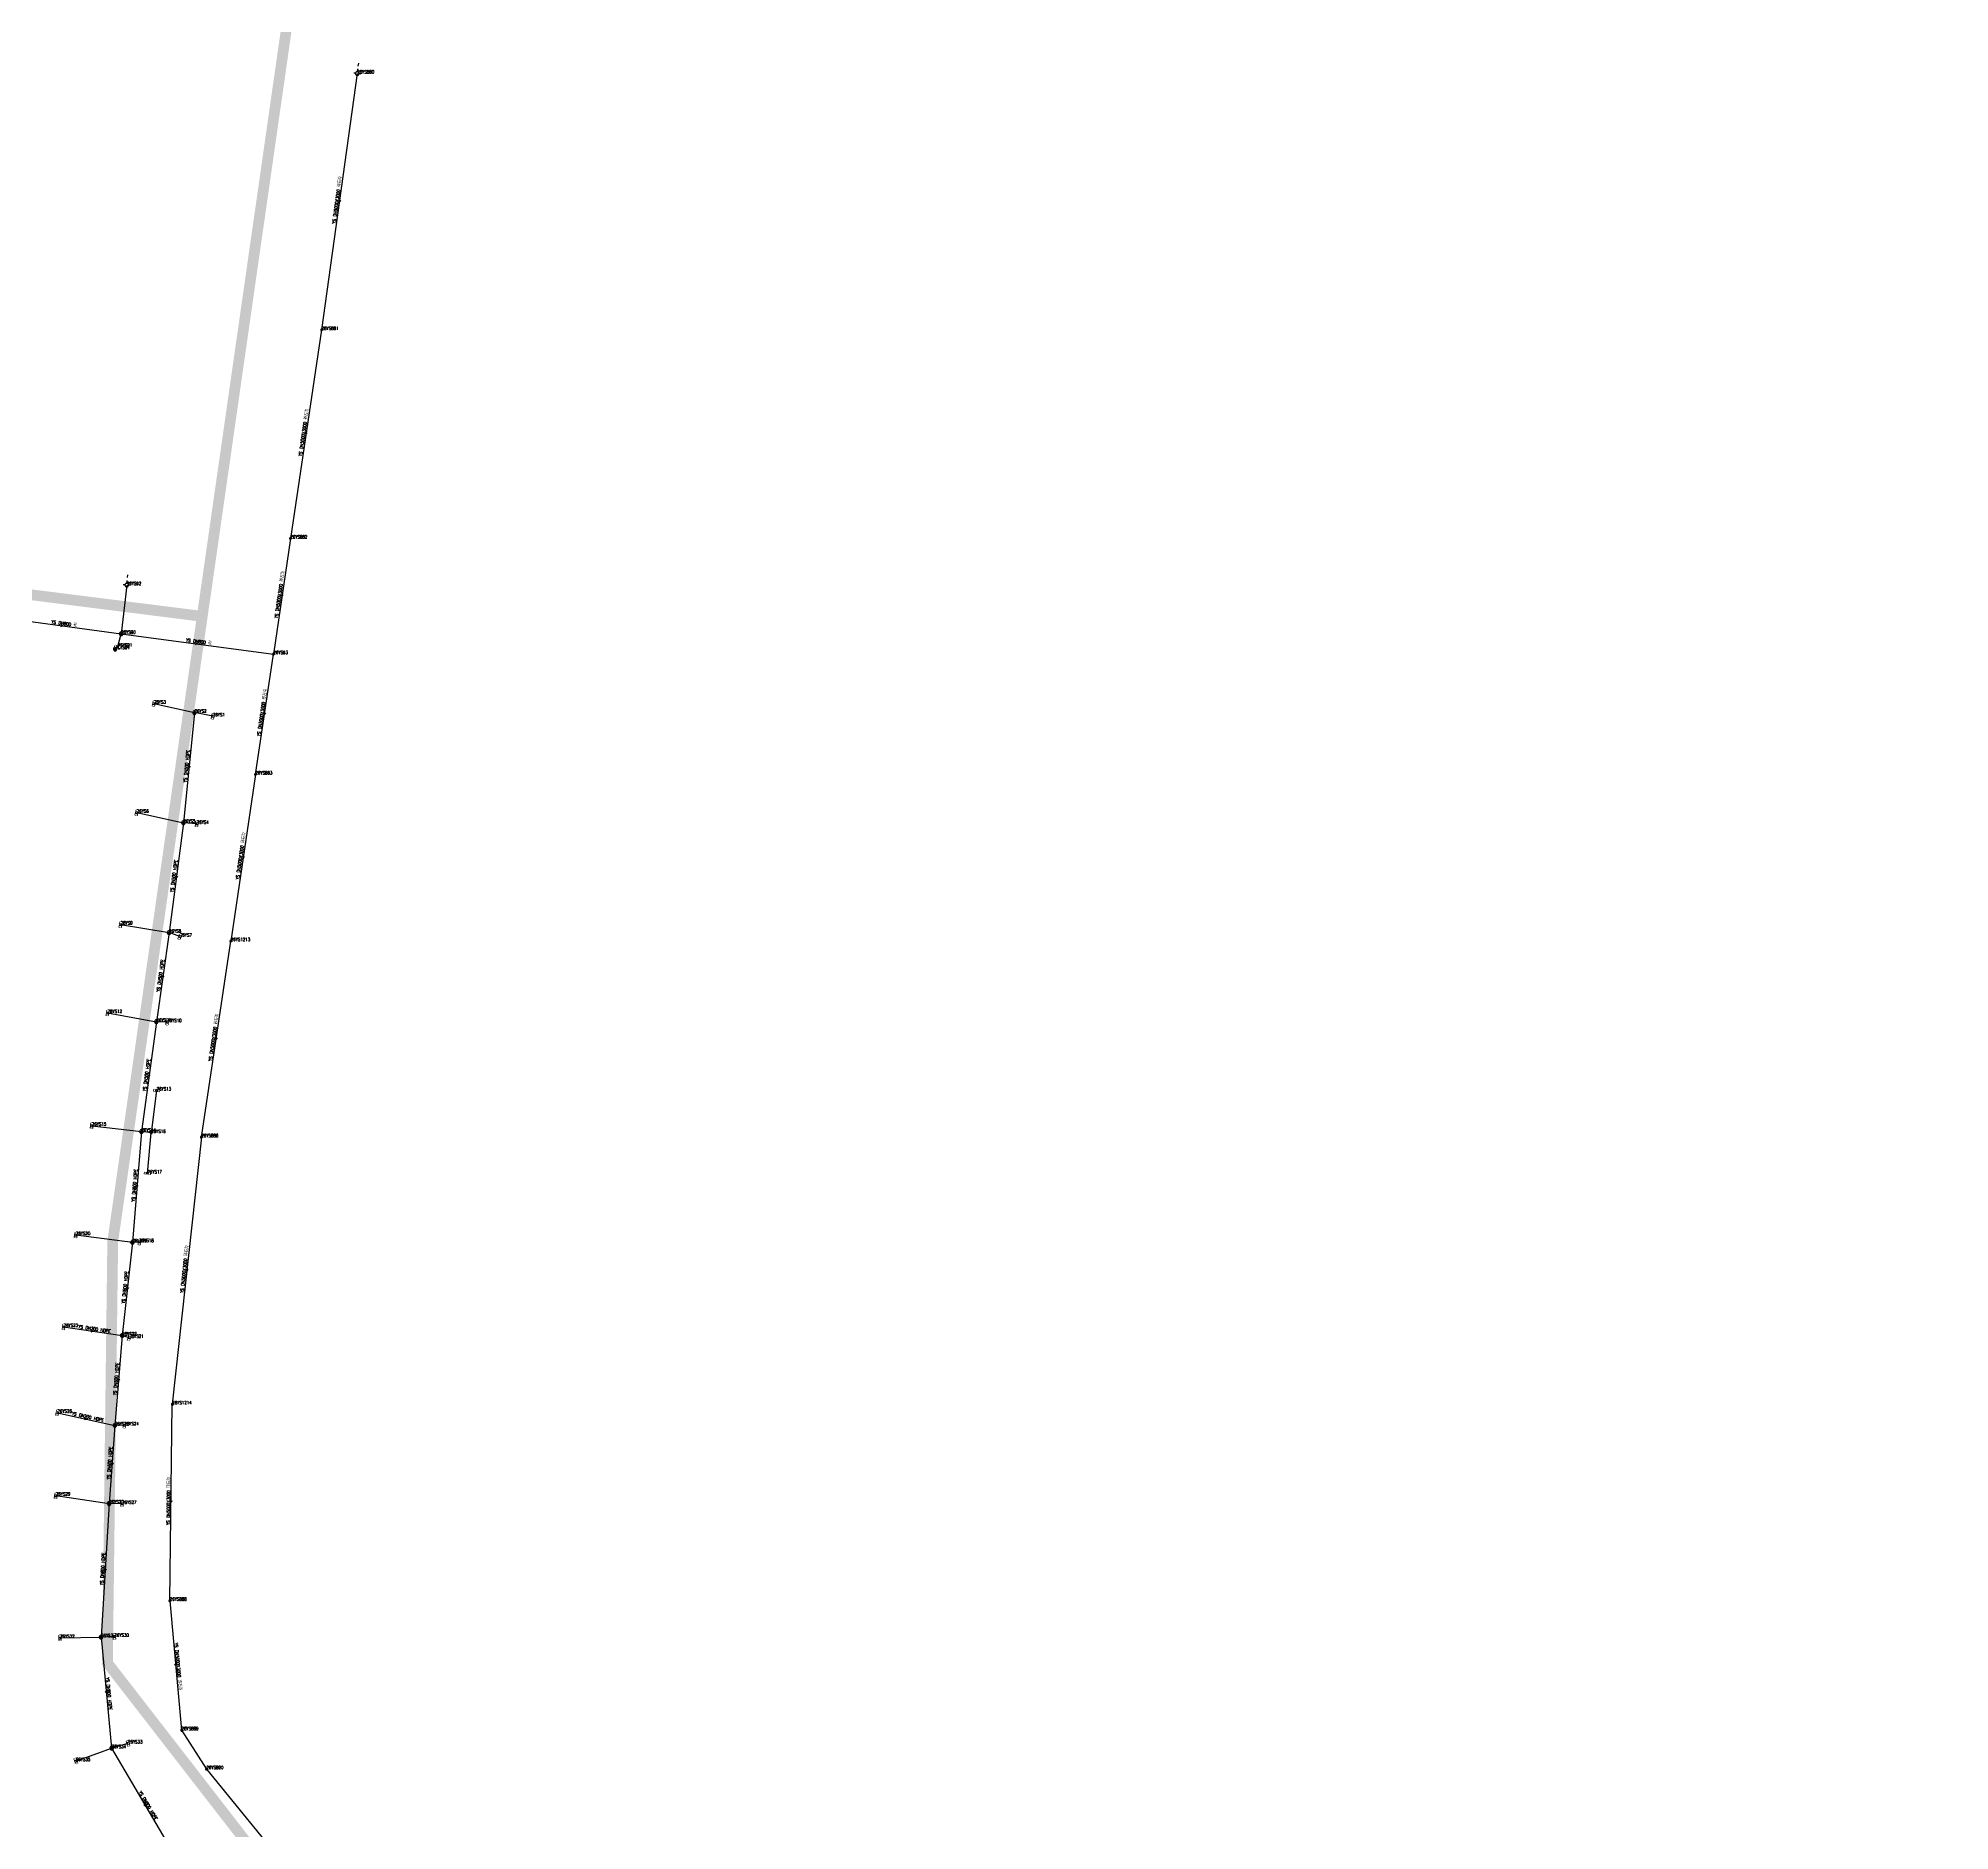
# Model space of a CAD drawing. Extents: x 78813 to 99477, y 2421021 to 2448125.
# Drawn here: x 87969 to 88502, y 2423772 to 2424272 of the extents above; entities that cross this region are included whole.
import ezdxf
from ezdxf.enums import TextEntityAlignment as Align

# ---------------------------------------------------------------- set-up
doc = ezdxf.new("R2010")
doc.units = 0
doc.set_wipeout_variables(frame=1)
doc.layers.get('0').update_dxf_attribs({"linetype": 'CONTINUOUS'})
doc.layers.add('DX_YS', color=42, linetype='CONTINUOUS')
doc.layers.add('道路', color=5, linetype='CONTINUOUS')
doc.layers.add('YSLINE', color=7, linetype='CONTINUOUS', true_color=0xcc9900)
doc.styles.add('CcNameZT', font='txt.SHX', dxfattribs={"width": 0.8, "bigfont": 'HZTXT.SHX'})
doc.styles.add('PointNameZT', font='txt.SHX', dxfattribs={"width": 0.8, "bigfont": 'HZTXT.SHX'})

# ---------------------------------------------------------------- blocks, each defined once
blk = doc.blocks.new('PS管线点')
blk.add_wipeout([(0.5, 0), (0.5, 0), (0.5, 0.1), (0.5, 0.1), (0.5, 0.1), (0.5, 0.2), (0.5, 0.2), (0.4, 0.2), (0.4, 0.3), (0.4, 0.3), (0.4, 0.3), (0.4, 0.3), (0.3, 0.4), (0.3, 0.4), (0.3, 0.4), (0.2, 0.4), (0.2, 0.4), (0.2, 0.5), (0.2, 0.5), (0.1, 0.5), (0.1, 0.5), (0.1, 0.5), (0, 0.5), (0, 0.5), (-0.1, 0.5), (-0.1, 0.5), (-0.1, 0.5), (-0.2, 0.5), (-0.2, 0.5), (-0.2, 0.4), (-0.3, 0.4), (-0.3, 0.4), (-0.3, 0.4), (-0.3, 0.4), (-0.4, 0.3), (-0.4, 0.3), (-0.4, 0.3), (-0.4, 0.3), (-0.4, 0.2), (-0.5, 0.2), (-0.5, 0.2), (-0.5, 0.1), (-0.5, 0.1), (-0.5, 0.1), (-0.5, 0), (-0.5, 0), (-0.5, 0), (-0.5, -0.1), (-0.5, -0.1), (-0.5, -0.1), (-0.5, -0.2), (-0.5, -0.2), (-0.4, -0.2), (-0.4, -0.3), (-0.4, -0.3), (-0.4, -0.3), (-0.4, -0.3), (-0.3, -0.4), (-0.3, -0.4), (-0.3, -0.4), (-0.3, -0.4), (-0.2, -0.4), (-0.2, -0.5), (-0.2, -0.5), (-0.1, -0.5), (-0.1, -0.5), (-0.1, -0.5), (0, -0.5), (0, -0.5), (0.1, -0.5), (0.1, -0.5), (0.1, -0.5), (0.2, -0.5), (0.2, -0.5), (0.2, -0.4), (0.2, -0.4), (0.3, -0.4), (0.3, -0.4), (0.3, -0.4), (0.4, -0.3), (0.4, -0.3), (0.4, -0.3), (0.4, -0.3), (0.4, -0.2), (0.5, -0.2), (0.5, -0.2), (0.5, -0.1), (0.5, -0.1), (0.5, -0.1)])
blk.add_lwpolyline([(0.5, 0), (0.5, 0), (0.5, 0.1), (0.5, 0.1), (0.5, 0.1), (0.5, 0.2), (0.5, 0.2), (0.4, 0.2), (0.4, 0.3), (0.4, 0.3), (0.4, 0.3), (0.4, 0.3), (0.3, 0.4), (0.3, 0.4), (0.3, 0.4), (0.2, 0.4), (0.2, 0.4), (0.2, 0.5), (0.2, 0.5), (0.1, 0.5), (0.1, 0.5), (0.1, 0.5), (0, 0.5), (0, 0.5), (-0.1, 0.5), (-0.1, 0.5), (-0.1, 0.5), (-0.2, 0.5), (-0.2, 0.5), (-0.2, 0.4), (-0.3, 0.4), (-0.3, 0.4), (-0.3, 0.4), (-0.3, 0.4), (-0.4, 0.3), (-0.4, 0.3), (-0.4, 0.3), (-0.4, 0.3), (-0.4, 0.2), (-0.5, 0.2), (-0.5, 0.2), (-0.5, 0.1), (-0.5, 0.1), (-0.5, 0.1), (-0.5, 0), (-0.5, 0), (-0.5, 0), (-0.5, -0.1), (-0.5, -0.1), (-0.5, -0.1), (-0.5, -0.2), (-0.5, -0.2), (-0.4, -0.2), (-0.4, -0.3), (-0.4, -0.3), (-0.4, -0.3), (-0.4, -0.3), (-0.3, -0.4), (-0.3, -0.4), (-0.3, -0.4), (-0.3, -0.4), (-0.2, -0.4), (-0.2, -0.5), (-0.2, -0.5), (-0.1, -0.5), (-0.1, -0.5), (-0.1, -0.5), (0, -0.5), (0, -0.5), (0.1, -0.5), (0.1, -0.5), (0.1, -0.5), (0.2, -0.5), (0.2, -0.5), (0.2, -0.4), (0.2, -0.4), (0.3, -0.4), (0.3, -0.4), (0.3, -0.4), (0.4, -0.3), (0.4, -0.3), (0.4, -0.3), (0.4, -0.3), (0.4, -0.2), (0.5, -0.2), (0.5, -0.2), (0.5, -0.1), (0.5, -0.1), (0.5, -0.1), (0.5, 0)], close=True)
blk = doc.blocks.new('GC546')
at = {"color": 0}
for p in [(0.866, 0.5), (0.866, -0.5)]:
    blk.add_line(p, (0, 0), dxfattribs=at)
blk = doc.blocks.new('PS雨水井')
blk.add_lwpolyline([(1, 0), (1, 0.1), (1, 0.1), (1, 0.2), (1, 0.3), (0.9, 0.3), (0.9, 0.4), (0.9, 0.5), (0.8, 0.5), (0.8, 0.6), (0.8, 0.6), (0.7, 0.7), (0.7, 0.7), (0.6, 0.8), (0.6, 0.8), (0.5, 0.9), (0.4, 0.9), (0.4, 0.9), (0.3, 1), (0.2, 1), (0.2, 1), (0.1, 1), (0, 1), (0, 1), (-0.1, 1), (-0.2, 1), (-0.2, 1), (-0.3, 1), (-0.4, 0.9), (-0.4, 0.9), (-0.5, 0.9), (-0.6, 0.8), (-0.6, 0.8), (-0.7, 0.7), (-0.7, 0.7), (-0.8, 0.6), (-0.8, 0.6), (-0.8, 0.5), (-0.9, 0.5), (-0.9, 0.4), (-0.9, 0.3), (-1, 0.3), (-1, 0.2), (-1, 0.1), (-1, 0.1), (-1, 0), (-1, -0.1), (-1, -0.1), (-1, -0.2), (-1, -0.3), (-0.9, -0.3), (-0.9, -0.4), (-0.9, -0.5), (-0.8, -0.5), (-0.8, -0.6), (-0.8, -0.6), (-0.7, -0.7), (-0.7, -0.7), (-0.6, -0.8), (-0.6, -0.8), (-0.5, -0.9), (-0.4, -0.9), (-0.4, -0.9), (-0.3, -1), (-0.2, -1), (-0.2, -1), (-0.1, -1), (0, -1), (0, -1), (0.1, -1), (0.2, -1), (0.2, -1), (0.3, -1), (0.4, -0.9), (0.4, -0.9), (0.5, -0.9), (0.6, -0.8), (0.6, -0.8), (0.7, -0.7), (0.7, -0.7), (0.8, -0.6), (0.8, -0.6), (0.8, -0.5), (0.9, -0.5), (0.9, -0.4), (0.9, -0.3), (1, -0.3), (1, -0.2), (1, -0.1), (1, 0)], close=True)
blk.add_wipeout([(1, 0), (1, 0.1), (1, 0.1), (1, 0.2), (1, 0.3), (0.9, 0.3), (0.9, 0.4), (0.9, 0.5), (0.8, 0.5), (0.8, 0.6), (0.8, 0.6), (0.7, 0.7), (0.7, 0.7), (0.6, 0.8), (0.6, 0.8), (0.5, 0.9), (0.4, 0.9), (0.4, 0.9), (0.3, 1), (0.2, 1), (0.2, 1), (0.1, 1), (0, 1), (0, 1), (-0.1, 1), (-0.2, 1), (-0.2, 1), (-0.3, 1), (-0.4, 0.9), (-0.4, 0.9), (-0.5, 0.9), (-0.6, 0.8), (-0.6, 0.8), (-0.7, 0.7), (-0.7, 0.7), (-0.8, 0.6), (-0.8, 0.6), (-0.8, 0.5), (-0.9, 0.5), (-0.9, 0.4), (-0.9, 0.3), (-1, 0.3), (-1, 0.2), (-1, 0.1), (-1, 0.1), (-1, 0), (-1, -0.1), (-1, -0.1), (-1, -0.2), (-1, -0.3), (-0.9, -0.3), (-0.9, -0.4), (-0.9, -0.5), (-0.8, -0.5), (-0.8, -0.6), (-0.8, -0.6), (-0.7, -0.7), (-0.7, -0.7), (-0.6, -0.8), (-0.6, -0.8), (-0.5, -0.9), (-0.4, -0.9), (-0.4, -0.9), (-0.3, -1), (-0.2, -1), (-0.2, -1), (-0.1, -1), (0, -1), (0, -1), (0.1, -1), (0.2, -1), (0.2, -1), (0.3, -1), (0.4, -0.9), (0.4, -0.9), (0.5, -0.9), (0.6, -0.8), (0.6, -0.8), (0.7, -0.7), (0.7, -0.7), (0.8, -0.6), (0.8, -0.6), (0.8, -0.5), (0.9, -0.5), (0.9, -0.4), (0.9, -0.3), (1, -0.3), (1, -0.2), (1, -0.1)])
for p, q in [((-1, 0), (0, 0)), ((-0.9, 0.5), (0, 0.5)), ((0, 1), (0, 0)), ((0, 0.5), (0.9, 0.5)), ((0, 0), (0, -1)), ((0, 0), (1, 0)), ((-0.9, -0.5), (0, -0.5)), ((0, -0.5), (0.9, -0.5))]:
    blk.add_line(p, q)
blk = doc.blocks.new('PS雨篦')
blk.add_lwpolyline([(-1.5, 0.5), (0, 0.5), (1.5, 0.5), (1.5, -0.5), (0, -0.5), (-1.5, -0.5)], close=True)
blk.add_wipeout([(-1.5, 0.5), (0, 0.5), (1.5, 0.5), (1.5, -0.5), (0, -0.5), (-1.5, -0.5)])
for p, q in [((-0.5, -0.5), (-0.5, 0.5)), ((0.5, -0.5), (0.5, 0.5))]:
    blk.add_line(p, q)
blk = doc.blocks.new('PS预留口')
blk.add_lwpolyline([(4.2, 0), (5.8, 0)])
blk.add_wipeout([(1, 0), (1, 0.1), (1, 0.1), (1, 0.2), (1, 0.3), (0.9, 0.3), (0.9, 0.4), (0.9, 0.5), (0.8, 0.5), (0.8, 0.6), (0.8, 0.6), (0.7, 0.7), (0.7, 0.7), (0.6, 0.8), (0.6, 0.8), (0.5, 0.9), (0.4, 0.9), (0.4, 0.9), (0.3, 1), (0.2, 1), (0.2, 1), (0.1, 1), (0, 1), (0, 1), (-0.1, 1), (-0.2, 1), (-0.2, 1), (-0.3, 1), (-0.4, 0.9), (-0.4, 0.9), (-0.5, 0.9), (-0.6, 0.8), (-0.6, 0.8), (-0.7, 0.7), (-0.7, 0.7), (-0.8, 0.6), (-0.8, 0.6), (-0.8, 0.5), (-0.9, 0.5), (-0.9, 0.4), (-0.9, 0.3), (-1, 0.3), (-1, 0.2), (-1, 0.1), (-1, 0.1), (-1, 0), (-1, -0.1), (-1, -0.1), (-1, -0.2), (-1, -0.3), (-0.9, -0.3), (-0.9, -0.4), (-0.9, -0.5), (-0.8, -0.5), (-0.8, -0.6), (-0.8, -0.6), (-0.7, -0.7), (-0.7, -0.7), (-0.6, -0.8), (-0.6, -0.8), (-0.5, -0.9), (-0.4, -0.9), (-0.4, -0.9), (-0.3, -1), (-0.2, -1), (-0.2, -1), (-0.1, -1), (0, -1), (0, -1), (0.1, -1), (0.2, -1), (0.2, -1), (0.3, -1), (0.4, -0.9), (0.4, -0.9), (0.5, -0.9), (0.6, -0.8), (0.6, -0.8), (0.7, -0.7), (0.7, -0.7), (0.8, -0.6), (0.8, -0.6), (0.8, -0.5), (0.9, -0.5), (0.9, -0.4), (0.9, -0.3), (1, -0.3), (1, -0.2), (1, -0.1)])
blk.add_line((1, 0), (2.6, 0))
blk.add_lwpolyline([(1, 0), (1, 0.1), (1, 0.1), (1, 0.2), (1, 0.3), (0.9, 0.3), (0.9, 0.4), (0.9, 0.5), (0.8, 0.5), (0.8, 0.6), (0.8, 0.6), (0.7, 0.7), (0.7, 0.7), (0.6, 0.8), (0.6, 0.8), (0.5, 0.9), (0.4, 0.9), (0.4, 0.9), (0.3, 1), (0.2, 1), (0.2, 1), (0.1, 1), (0, 1), (0, 1), (-0.1, 1), (-0.2, 1), (-0.2, 1), (-0.3, 1), (-0.4, 0.9), (-0.4, 0.9), (-0.5, 0.9), (-0.6, 0.8), (-0.6, 0.8), (-0.7, 0.7), (-0.7, 0.7), (-0.8, 0.6), (-0.8, 0.6), (-0.8, 0.5), (-0.9, 0.5), (-0.9, 0.4), (-0.9, 0.3), (-1, 0.3), (-1, 0.2), (-1, 0.1), (-1, 0.1), (-1, 0), (-1, -0.1), (-1, -0.1), (-1, -0.2), (-1, -0.3), (-0.9, -0.3), (-0.9, -0.4), (-0.9, -0.5), (-0.8, -0.5), (-0.8, -0.6), (-0.8, -0.6), (-0.7, -0.7), (-0.7, -0.7), (-0.6, -0.8), (-0.6, -0.8), (-0.5, -0.9), (-0.4, -0.9), (-0.4, -0.9), (-0.3, -1), (-0.2, -1), (-0.2, -1), (-0.1, -1), (0, -1), (0, -1), (0.1, -1), (0.2, -1), (0.2, -1), (0.3, -1), (0.4, -0.9), (0.4, -0.9), (0.5, -0.9), (0.6, -0.8), (0.6, -0.8), (0.7, -0.7), (0.7, -0.7), (0.8, -0.6), (0.8, -0.6), (0.8, -0.5), (0.9, -0.5), (0.9, -0.4), (0.9, -0.3), (1, -0.3), (1, -0.2), (1, -0.1), (1, 0)], close=True)
for points in [[(0, 1), (0, 2)], [(0, -2), (0, -1)]]:
    blk.add_lwpolyline(points)

msp = doc.modelspace()

# ---------------------------------------------------------------- block references
at = {"layer": 'DX_YS', "yscale": 0.5, "zscale": 0.5}
for p, xscale, rotation in [((88052.79, 2424226, 3.73), 0.5000000001504812, 82.07115283234243), ((88043.46, 2424161.15, 2.87), 0.500000000112766, 81.5033229114444), ((88036.74, 2424115.94, 2.33), 0.5000000000762944, 81.63262983157738), ((87975.55, 2424107.69, 2.93), 0.500000000001126, 172.2858137261274), ((88013.14, 2424102.65, 2.83), 0.5000000000229439, 172.416138825606), ((88031.86, 2424083.04, 1.95), 0.5000000001773095, 81.49979044720656), ((88010.81, 2424068.14, 3.78), 0.5000000000212039, 84.2382314547577), ((88025.91, 2424043.02, 2), 0.4999999998974579, 81.57535408693744), ((88007.26, 2424037.46, 3.58), 0.5000000000702479, 82.55006180350837), ((88003.48, 2424009.71, 3.55), 0.4999999999044679, 81.88023144835893), ((88018.37, 2423992.44, 2.52), 0.499999999928683, 81.46826097508989), ((87999.63, 2423981.97, 3.52), 0.5000000000708543, 82.26438393578634), ((87996.3, 2423951.22, 3.42), 0.500000000137401, 85.35771006621596), ((88010.21, 2423927.83, 2.82), 0.500000000077766, 83.78794535201231), ((87993.62, 2423922.77, 3.34), 0.4999999999013925, 83.76087425735328), ((87984.02, 2423910.97, 4.63), 0.4999999999963567, 171.651857725998), ((87991.17, 2423897.23, 3.35), 0.5000000001611191, 85.29500579946159), ((87982.12, 2423886.47, 4.44), 0.5000000000222474, 167.5415555453444), ((87989.34, 2423873.8, 3.36), 0.4999999998252334, 85.84454041206611), ((88005.8, 2423863.18, 2.87), 0.4999999997940224, 89.25016923508204), ((87987.41, 2423844.26, 3.31), 0.499999999830669, 86.49218690332981), ((88007.09, 2423817.74, 2.31), 0.4999999999806089, 95.23491879881301), ((87987.75, 2423810.14, 3.19), 0.4999999998750795, 95.4653099940733), ((87998.64, 2423778.61, 3.18), 0.50000000006666, 120.3862258845182)]:
    msp.add_blockref('GC546', p, dxfattribs=dict(at, xscale=xscale, rotation=rotation))

# ---------------------------------------------------------------- texts
at = {"layer": 'DX_YS', "style": 'PointNameZT', "width": 0.8}
for s, p in [('26YS880', (88057.76, 2424261.75, 4.23)), ('26YS881', (88047.81, 2424190.25, 3.23)), ('26YS882', (88039.11, 2424132.06, 2.51)), ('26YS92', (87993.45, 2424119.07, 4.75)), ('26YS90', (87991.9, 2424105.48, 2.97)), ('26YS94', (87990.23, 2424101.23, 4.68)), ('26YS91', (87990.96, 2424101.92, 4.59)), ('26YS93', (88034.37, 2424099.82, 2.7)), ('26YS3', (88001.03, 2424086.03, 4.57)), ('26YS2', (88012.36, 2424083.5, 3.92)), ('26YS1', (88017.48, 2424082.47, 4.69)), ('26YS883', (88029.35, 2424066.26, 1.76)), ('26YS6', (87996.23, 2424055.61, 4.62)), ('26YS5', (88009.26, 2424052.79, 3.56)), ('26YS4', (88012.98, 2424052.47, 4.61)), ('26YS9', (87991.73, 2424024.39, 4.6)), ('26YS8', (88005.26, 2424022.13, 3.58)), ('26YS7', (88008.28, 2424021.04, 4.67)), ('26YS1213', (88022.47, 2424019.78, 2.24)), ('26YS12', (87988.1, 2423999.74, 4.58)), ('26YS11', (88001.71, 2423997.29, 3.56)), ('26YS10', (88004.71, 2423997.17, 4.63)), ('26YS13', (88001.79, 2423978.1, 4.59)), ('26YS15', (87983.7, 2423968.28, 4.68)), ('26YS14', (87997.55, 2423966.65, 3.43)), ('26YS16', (88000.27, 2423966.27, 4.59)), ('26YS886', (88014.27, 2423965.09, 2.8)), ('26YS17', (87999.22, 2423955, 4.83)), ('26YS20', (87979.26, 2423937.81, 4.81)), ('26YS19', (87995.04, 2423935.78, 3.38)), ('26YS18', (87996.94, 2423935.84, 4.68)), ('26YS23', (87975.84, 2423912.17, 4.96)), ('26YS22', (87992.2, 2423909.77, 3.3)), ('26YS21', (87994.15, 2423909.12, 4.65)), ('26YS1214', (88006.16, 2423890.58, 2.84)), ('26YS26', (87974.1, 2423888.24, 4.63)), ('26YS25', (87990.14, 2423884.7, 3.36)), ('26YS24', (87992.76, 2423884.73, 4.41)), ('26YS29', (87973.68, 2423865.12, 4.62)), ('26YS28', (87988.55, 2423862.9, 3.36)), ('26YS27', (87992.14, 2423862.79, 4.66)), ('26YS888', (88005.44, 2423835.79, 2.89)), ('26YS30', (87990.01, 2423825.78, 4.44)), ('26YS32', (87974.84, 2423825.42, 4.4)), ('26YS31', (87986.27, 2423825.62, 3.18)), ('26YS889', (88008.75, 2423799.69, 1.72)), ('26YS34', (87989.23, 2423794.66, 3.19)), ('26YS33', (87993.8, 2423796, 4.42)), ('26YS35', (87979.25, 2423791.07, 4.28)), ('26YS890', (88015.68, 2423788.83, 1.76))]:
    msp.add_text(s, height=0.9, dxfattribs=at).set_placement(p)
at = {"layer": 'DX_YS', "style": 'CcNameZT', "width": 0.8}
for s, rotation, p in [(' YS DN5000X3000 砖石沟', 82.0712, (88052.54, 2424226.04, 4.23)), (' YS DN5000X3000 砖石沟', 81.5033, (88043.21, 2424161.19, 3.23)), (' YS DN5000X3000 砖石沟', 81.6326, (88036.49, 2424115.98, 2.51)), (' YS DN800 砼', 352.2858, (87975.59, 2424107.94, 2.9)), (' YS DN800 砼', 352.4161, (88013.17, 2424102.9, 2.97)), (' YS DN5000X3000 砖石沟', 81.4998, (88031.62, 2424083.08, 2.14)), (' YS DN500 HDPE', 84.2382, (88010.57, 2424068.17, 3.92)), (' YS DN5000X3000 砖石沟', 81.5754, (88025.67, 2424043.06, 1.76)), (' YS DN500 HDPE', 82.5501, (88007.01, 2424037.49, 3.56)), (' YS DN500 HDPE', 81.8802, (88003.24, 2424009.74, 3.58)), (' YS DN5000X3000 砖石沟', 81.4683, (88018.12, 2423992.47, 2.24)), (' YS DN500 HDPE', 82.2644, (87999.38, 2423982, 3.56)), (' YS DN600 HDPE', 85.3577, (87996.05, 2423951.24, 3.43)), (' YS DN5000X3000 砖石沟', 83.7879, (88009.96, 2423927.86, 2.8)), (' YS DN600 HDPE', 83.7609, (87993.37, 2423922.8, 3.38)), (' YS DN200 HDPE', 351.6519, (87984.05, 2423911.21, 4.96)), (' YS DN600 HDPE', 85.295, (87990.92, 2423897.25, 3.3)), (' YS DN200 HDPE', 347.5415, (87982.17, 2423886.72, 4.63)), (' YS DN600 HDPE', 85.8445, (87989.09, 2423873.82, 3.36)), (' YS DN5000X3000 砖石沟', 89.2502, (88005.55, 2423863.19, 2.84)), (' YS DN800 HDPE', 86.4922, (87987.16, 2423844.28, 3.36)), (' YS DN5000X3000 砖石沟', 275.2349, (88007.34, 2423817.76, 2.89)), (' YS DN800 HDPE', 275.4653, (87988, 2423810.17, 3.18)), (' YS DN800 HDPE', 300.3862, (87998.86, 2423778.74, 3.19))]:
    msp.add_text(s, height=0.9, rotation=rotation, dxfattribs=at).set_placement(p, align=Align.CENTER)

# ---------------------------------------------------------------- next in the draw order: block references
at = {"layer": 'DX_YS', "yscale": 0.5, "zscale": 0.5}
for name, p, xscale, rotation in [('PS预留口', (88057.76, 2424261.75, 4.23), 0.5000000001504812, 82.07115283234243), ('PS预留口', (87993.45, 2424119.07, 4.75), 0.4999999999553517, 83.50349781492277), ('PS雨篦', (88001.03, 2424086.03, 4.57), 0.4999999999475503, 257.3957630289441), ('PS雨篦', (88017.48, 2424082.47, 4.69), 0.5000000002139903, 78.65347331696137), ('PS雨篦', (87996.23, 2424055.61, 4.62), 0.5000000001011464, 257.8109971519995), ('PS雨篦', (88012.98, 2424052.47, 4.61), 0.499999999832743, 85.07948529658717), ('PS雨篦', (87991.73, 2424024.39, 4.6), 0.50000000006511, 260.4868611508119), ('PS雨篦', (87988.1, 2423999.74, 4.58), 0.4999999997847195, 259.7918673664407), ('PS雨篦', (88001.79, 2423978.1, 4.59), 0.4999999999946435, 172.6609964859463), ('PS雨篦', (87983.7, 2423968.28, 4.68), 0.4999999998095882, 263.3182394735326), ('PS雨篦', (87999.22, 2423955, 4.83), 0.5000000000091878, 354.6644826042593), ('PS雨篦', (87979.26, 2423937.81, 4.81), 0.5000000000166228, 262.65752561311), ('PS雨篦', (87975.84, 2423912.17, 4.96), 0.4999999999472169, 261.6518577184301), ('PS雨篦', (87974.1, 2423888.24, 4.63), 0.4999999998661105, 257.5415555567611), ('PS雨篦', (87973.68, 2423865.12, 4.62), 0.499999999938526, 261.5197162350574), ('PS雨篦', (87992.14, 2423862.79, 4.66), 0.499999999973183, 88.35750317141144), ('PS雨篦', (87974.84, 2423825.42, 4.4), 0.5000000000604969, 271.0277741283738), ('PS雨篦', (87990.01, 2423825.78, 4.44), 0.4999999998363042, 92.38403595275531), ('PS雨篦', (87993.8, 2423796, 4.42), 0.5000000000073754, 106.2986614712675), ('PS雨篦', (87979.25, 2423791.07, 4.28), 0.4999999998057134, 289.8307969185016)]:
    msp.add_blockref(name, p, dxfattribs=dict(at, xscale=xscale, rotation=rotation))
at = {"layer": 'DX_YS', "xscale": 0.5, "yscale": 0.5, "zscale": 0.5}
for name, p in [('PS管线点', (88047.81, 2424190.25, 3.23)), ('PS管线点', (88039.11, 2424132.06, 2.51)), ('PS雨水井', (87991.9, 2424105.48, 2.97)), ('PS雨水井', (87990.23, 2424101.23, 4.68)), ('PS管线点', (88034.37, 2424099.82, 2.7)), ('PS雨水井', (88012.36, 2424083.5, 3.92)), ('PS管线点', (88029.35, 2424066.26, 1.76)), ('PS雨水井', (88009.26, 2424052.79, 3.56)), ('PS雨水井', (88005.26, 2424022.13, 3.58)), ('PS管线点', (88022.47, 2424019.78, 2.24)), ('PS雨水井', (88001.71, 2423997.29, 3.56)), ('PS雨水井', (87997.55, 2423966.65, 3.43)), ('PS管线点', (88014.27, 2423965.09, 2.8)), ('PS雨水井', (87995.04, 2423935.78, 3.38)), ('PS雨水井', (87992.2, 2423909.77, 3.3)), ('PS管线点', (88006.16, 2423890.58, 2.84)), ('PS雨水井', (87990.14, 2423884.7, 3.36)), ('PS雨水井', (87988.55, 2423862.9, 3.36)), ('PS管线点', (88005.44, 2423835.79, 2.89)), ('PS雨水井', (87986.27, 2423825.62, 3.18)), ('PS雨水井', (87989.23, 2423794.66, 3.19)), ('PS管线点', (88008.75, 2423799.69, 1.72)), ('PS管线点', (88015.68, 2423788.83, 1.76))]:
    msp.add_blockref(name, p, dxfattribs=at)

# ---------------------------------------------------------------- next in the draw order: linework, layer by layer
at = {"layer": 'YSLINE'}
for p, q in [((88057.76, 2424261.75, 4.23), (88047.81, 2424190.25, 3.23)), ((88047.81, 2424190.25, 3.23), (88039.11, 2424132.06, 2.51)), ((88039.11, 2424132.06, 2.51), (88034.37, 2424099.82, 2.14)), ((87993.45, 2424119.07, 4.75), (87991.9, 2424105.48, 4.54)), ((87959.2, 2424109.91, 2.9), (87991.9, 2424105.48, 2.97)), ((88029.35, 2424066.26, 1.76), (88034.37, 2424099.82, 2.14)), ((88001.03, 2424086.03, 4.57), (88012.36, 2424083.5, 4.45)), ((88012.36, 2424083.5, 3.92), (88009.26, 2424052.79, 3.65)), ((88017.48, 2424082.47, 4.69), (88012.36, 2424083.5, 4.45)), ((88029.35, 2424066.26, 1.76), (88022.47, 2424019.78, 2.24)), ((87996.23, 2424055.61, 4.62), (88009.26, 2424052.79, 4.32)), ((88012.98, 2424052.47, 4.61), (88009.26, 2424052.79, 4.41)), ((88014.27, 2423965.09, 2.8), (88022.47, 2424019.78, 2.24)), ((87988.1, 2423999.74, 4.58), (88001.71, 2423997.29, 4.24)), ((88014.27, 2423965.09, 2.8), (88006.16, 2423890.58, 2.84)), ((88005.44, 2423835.79, 2.89), (88006.16, 2423890.58, 2.84)), ((87973.68, 2423865.12, 4.62), (87988.55, 2423862.9, 4.17)), ((87988.55, 2423862.9, 3.36), (87986.27, 2423825.62, 3.26)), ((87992.14, 2423862.79, 4.66), (87988.55, 2423862.9, 4.39)), ((88005.44, 2423835.79, 2.89), (88008.75, 2423799.69, 1.72)), ((87974.84, 2423825.42, 4.4), (87986.27, 2423825.62, 4.17)), ((87990.01, 2423825.78, 4.44), (87986.27, 2423825.62, 4.26)), ((87986.27, 2423825.62, 3.18), (87989.23, 2423794.66, 3.19)), ((87979.25, 2423791.07, 4.28), (87989.23, 2423794.66, 4.16)), ((87993.8, 2423796, 4.42), (87989.23, 2423794.66, 4.23)), ((87989.23, 2423794.66, 3.19), (88008.05, 2423762.56, 3.16)), ((88008.75, 2423799.69, 1.72), (88015.68, 2423788.83, 1.76)), ((88015.68, 2423788.83, 1.76), (88052.75, 2423743.39, 1.84))]:
    msp.add_line(p, q, dxfattribs=at)

# ---------------------------------------------------------------- next in the draw order: block references
at = {"layer": 'DX_YS', "yscale": 0.5, "zscale": 0.5}
for p, xscale, rotation in [((87990.96, 2424101.92, 4.59), 0.4999999999593688, 345.1890257464157), ((88008.28, 2424021.04, 4.67), 0.5000000001256922, 70.26220153977619), ((88004.71, 2423997.17, 4.63), 0.5000000001985537, 87.71243680258569), ((87996.94, 2423935.84, 4.68), 0.499999999829998, 91.78424403561777), ((87994.15, 2423909.12, 4.65), 0.4999999998086005, 71.67983682801925), ((87992.76, 2423884.73, 4.41), 0.4999999997988815, 90.65552950925961)]:
    msp.add_blockref('PS雨篦', p, dxfattribs=dict(at, xscale=xscale, rotation=rotation))
at = {"layer": 'DX_YS', "xscale": 0.5, "yscale": 0.5, "zscale": 0.5}
msp.add_blockref('PS管线点', (88000.27, 2423966.27, 4.59), dxfattribs=at)

# ---------------------------------------------------------------- next in the draw order: linework, layer by layer
at = {"layer": 'YSLINE'}
for p, q in [((87990.96, 2424101.92, 4.59), (87991.9, 2424105.48, 4.58)), ((87991.9, 2424105.48, 2.97), (88034.37, 2424099.82, 2.7)), ((87990.23, 2424101.23, 4.68), (87990.96, 2424101.92, 4.29)), ((88009.26, 2424052.79, 3.56), (88005.26, 2424022.13, 3.61)), ((87991.73, 2424024.39, 4.6), (88005.26, 2424022.13, 4.34)), ((88005.26, 2424022.13, 3.58), (88001.71, 2423997.29, 3.52)), ((88008.28, 2424021.04, 4.67), (88005.26, 2424022.13, 4.44)), ((88001.71, 2423997.29, 3.56), (87997.55, 2423966.65, 3.48)), ((88004.71, 2423997.17, 4.63), (88001.71, 2423997.29, 4.46)), ((88001.79, 2423978.1, 4.59), (88000.27, 2423966.27, 4.59)), ((87983.7, 2423968.28, 4.68), (87997.55, 2423966.65, 4.22)), ((87997.55, 2423966.65, 3.43), (87995.04, 2423935.78, 3.41)), ((88000.27, 2423966.27, 4.59), (87997.55, 2423966.65, 4.2)), ((87999.22, 2423955, 4.83), (88000.27, 2423966.27, 4.59)), ((87979.26, 2423937.81, 4.81), (87995.04, 2423935.78, 4.3)), ((87995.04, 2423935.78, 3.38), (87992.2, 2423909.77, 3.3)), ((87996.94, 2423935.84, 4.68), (87995.04, 2423935.78, 4.33)), ((87975.84, 2423912.17, 4.96), (87992.2, 2423909.77, 4.3)), ((87992.2, 2423909.77, 3.3), (87990.14, 2423884.7, 3.4)), ((87994.15, 2423909.12, 4.65), (87992.2, 2423909.77, 4.36)), ((87974.1, 2423888.24, 4.63), (87990.14, 2423884.7, 4.25)), ((87990.14, 2423884.7, 3.36), (87988.55, 2423862.9, 3.36)), ((87992.76, 2423884.73, 4.41), (87990.14, 2423884.7, 4.31))]:
    msp.add_line(p, q, dxfattribs=at)
at = {"layer": '道路', "const_width": 3, "flags": 128}
for points in [[(88140.05, 2424984.04), (88069.32, 2424492.81), (87989.54, 2423935.99), (87988.07, 2423818.43), (88103.55, 2423669.54), (88500.57, 2422551.26)], [(87377.74, 2423773.75), (87450.86, 2423773.75), (87485.91, 2423773.75), (87549.63, 2423797.79), (87600.95, 2423844.26), (87653.12, 2423933.58), (87674.48, 2424038.87), (87870.85, 2424112.81), (87931.18, 2424120.87), (88014.52, 2424110.35)]]:
    msp.add_lwpolyline(points, dxfattribs=at)

doc.saveas('drawing.dxf')
